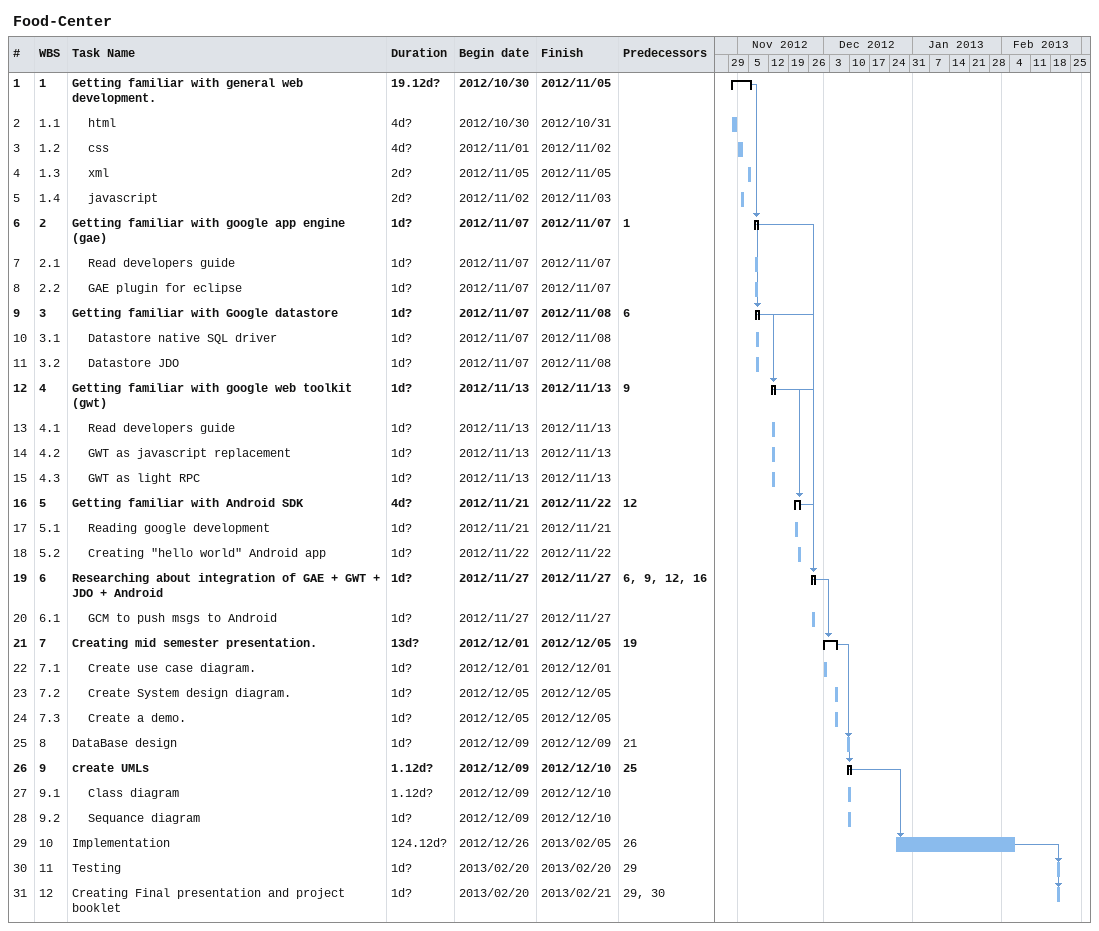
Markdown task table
Food-Center

| ID | WBS | Task | Duration | Start | Finish | Predecessors |
|---|---|---|---|---|---|---|
| 1 | 1 | **Getting familiar with general web development.** | 19.12d? | 2012-10-30 | 2012-11-05 |  |
| 2 | 1.1 | html | 4d? | 2012-10-30 | 2012-10-31 |  |
| 3 | 1.2 | css | 4d? | 2012-11-01 | 2012-11-02 |  |
| 4 | 1.3 | xml | 2d? | 2012-11-05 | 2012-11-05 |  |
| 5 | 1.4 | javascript | 2d? | 2012-11-02 | 2012-11-03 |  |
| 6 | 2 | **Getting familiar with google app engine (gae)** | 1d? | 2012-11-07 | 2012-11-07 | 1 |
| 7 | 2.1 | Read developers guide | 1d? | 2012-11-07 | 2012-11-07 |  |
| 8 | 2.2 | GAE plugin for eclipse | 1d? | 2012-11-07 | 2012-11-07 |  |
| 9 | 3 | **Getting familiar with Google datastore** | 1d? | 2012-11-07 | 2012-11-08 | 6 |
| 10 | 3.1 | Datastore native SQL driver | 1d? | 2012-11-07 | 2012-11-08 |  |
| 11 | 3.2 | Datastore JDO | 1d? | 2012-11-07 | 2012-11-08 |  |
| 12 | 4 | **Getting familiar with google web toolkit (gwt)** | 1d? | 2012-11-13 | 2012-11-13 | 9 |
| 13 | 4.1 | Read developers guide | 1d? | 2012-11-13 | 2012-11-13 |  |
| 14 | 4.2 | GWT as javascript replacement | 1d? | 2012-11-13 | 2012-11-13 |  |
| 15 | 4.3 | GWT as light RPC | 1d? | 2012-11-13 | 2012-11-13 |  |
| 16 | 5 | **Getting familiar with Android SDK** | 4d? | 2012-11-21 | 2012-11-22 | 12 |
| 17 | 5.1 | Reading google development | 1d? | 2012-11-21 | 2012-11-21 |  |
| 18 | 5.2 | Creating "hello world" Android app | 1d? | 2012-11-22 | 2012-11-22 |  |
| 19 | 6 | **Researching about integration of GAE + GWT + JDO + Android** | 1d? | 2012-11-27 | 2012-11-27 | 6, 9, 12, 16 |
| 20 | 6.1 | GCM to push msgs to Android | 1d? | 2012-11-27 | 2012-11-27 |  |
| 21 | 7 | **Creating mid semester presentation.** | 13d? | 2012-12-01 | 2012-12-05 | 19 |
| 22 | 7.1 | Create use case diagram. | 1d? | 2012-12-01 | 2012-12-01 |  |
| 23 | 7.2 | Create System design diagram. | 1d? | 2012-12-05 | 2012-12-05 |  |
| 24 | 7.3 | Create a demo. | 1d? | 2012-12-05 | 2012-12-05 |  |
| 25 | 8 | DataBase design | 1d? | 2012-12-09 | 2012-12-09 | 21 |
| 26 | 9 | **create UMLs** | 1.12d? | 2012-12-09 | 2012-12-10 | 25 |
| 27 | 9.1 | Class diagram | 1.12d? | 2012-12-09 | 2012-12-10 |  |
| 28 | 9.2 | Sequance diagram | 1d? | 2012-12-09 | 2012-12-10 |  |
| 29 | 10 | Implementation | 124.12d? | 2012-12-26 | 2013-02-05 | 26 |
| 30 | 11 | Testing | 1d? | 2013-02-20 | 2013-02-20 | 29 |
| 31 | 12 | Creating Final presentation and project booklet | 1d? | 2013-02-20 | 2013-02-21 | 29, 30 |
